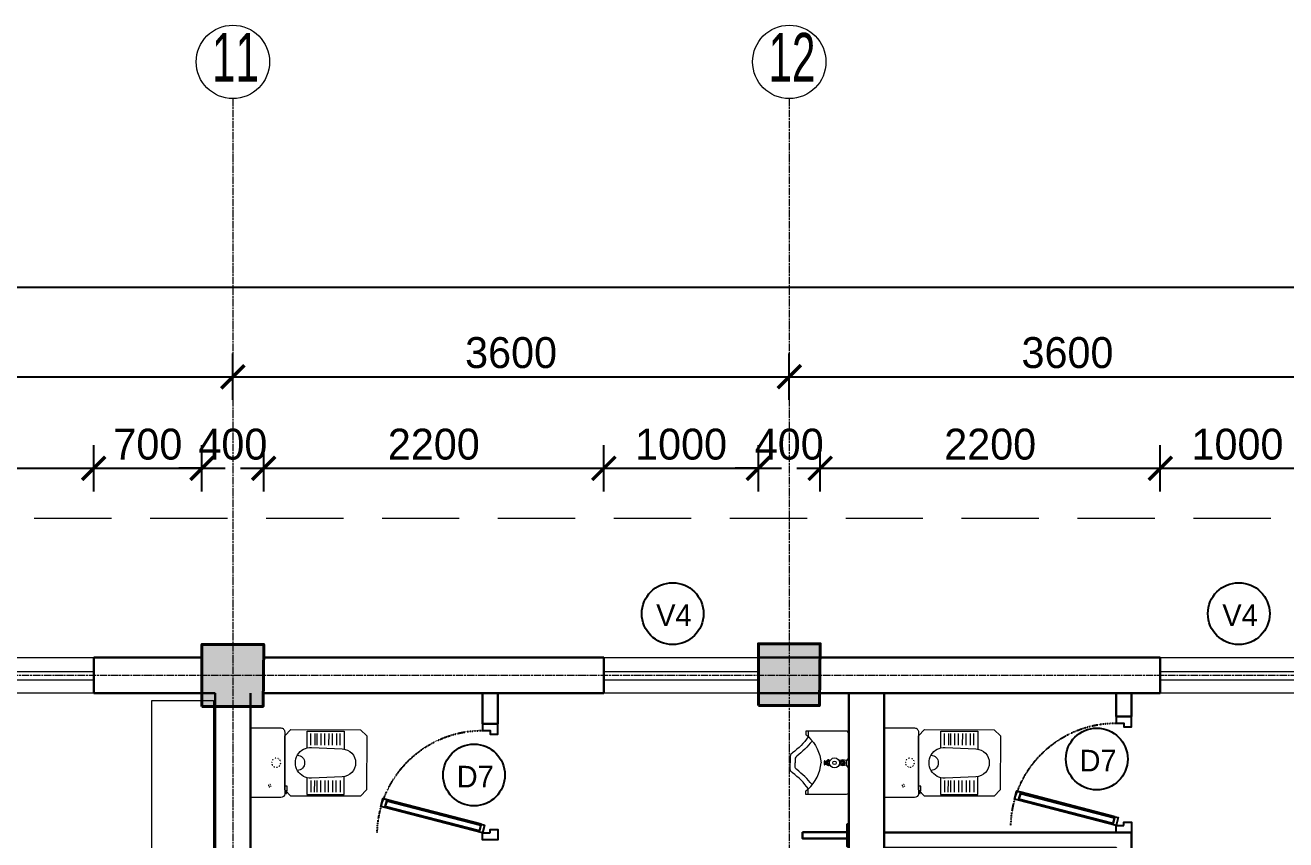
# Model space of a CAD drawing. Header units: inches. Extents: x -3071 to 2534411, y -17796 to 388172.
# Drawn here: x 1640858 to 1649014, y 311632 to 316900 of the extents above; entities that cross this region are included whole.
import ezdxf
from ezdxf.enums import TextEntityAlignment as Align

# ---------------------------------------------------------------- set-up
doc = ezdxf.new("R2010")
doc.units = ezdxf.units.IN
doc.header["$MEASUREMENT"] = 0
for name, pattern in [('ACAD_ISO08W100', [36, 24, -3, 6, -3]), ('DASHED', [0.75, 0.5, -0.25]), ('HIDDEN2', [0.1875, 0.125, -0.0625]), ('TRAZOS1', [0.15, 0.1, -0.05])]:
    doc.linetypes.add(name, pattern=pattern)
for name, color, linetype, lineweight in [('001-Archi- door window elevation', 92, 'Continuous', 25), ('001-Archi-Opening Tags', 14, 'Continuous', 25), ('001-Archi-sill', 22, 'Continuous', 15), ('002-Archi- Opening', 90, 'Continuous', 25), ('A .4 col', 5, 'Continuous', 40), ('A 0.09 Furniture', 30, 'Continuous', 5), ('A 0.13 dw', 3, 'Continuous', 13), ('cen', 50, 'ACAD_ISO08W100', 5), ('dotted line', 1, 'DASHED', 9), ('Grid Tag', 6, 'Continuous', 20), ('p1 walls stone outline', 4, 'Continuous', 30), ('v1 windows', 152, 'Continuous', 20)]:
    doc.layers.add(name, color=color, linetype=linetype, lineweight=lineweight)
doc.styles.add('Archi 100', font='GOTHIC.TTF', dxfattribs={"height": 200})
doc.styles.add('CG', font='GOTHIC.TTF', dxfattribs={"height": 40})
doc.styles.get("Standard").update_dxf_attribs({"font": 'GOTHIC.TTF'})
doc.dimstyles.new('Archi 100', dxfattribs={"dimtxt": 200, "dimasz": 150, "dimexe": 150, "dimexo": 300, "dimgap": 50, "dimtad": 1, "dimdec": 0, "dimrnd": 5, "dimzin": 0, "dimdsep": 46, "dimtxsty": 'Archi 100', "dimblk": 'ARCHTICK', "dimcen": 0.09, "dimdle": 150, "dimclrd": 256, "dimclre": 256, "dimclrt": 256, "dimadec": 0, "dimazin": 0, "dimtfac": 1, "dimtdec": 0, "dimtix": 1, "dimtofl": 0, "dimtmove": 0, "dimatfit": 3, "dimfxl": 150, "dimfxlon": 1, "dimtolj": 1, "dimtzin": 0, "dimlwd": -1, "dimlwe": -1, "dimarcsym": 0})

# ---------------------------------------------------------------- blocks, each defined once
blk = doc.blocks.new('W2')
at = {"layer": 'A 0.13 dw'}
for points in [[(143910.2, 195588.6), (143910.2, 195358.6), (142110.3, 195358.6), (142110.3, 195588.6)], [(142110.3, 195445.8), (143910.2, 195445.8), (143910.2, 195495.8), (142110.3, 195495.8)]]:
    blk.add_lwpolyline(points, close=True, dxfattribs=at)
blk = doc.blocks.new('grid')
at = {"layer": 'Grid Tag', "linetype": 'Continuous', "ltscale": 30}
blk.add_circle((51.4, 48), 264, dxfattribs=at)
blk.add_attdef('GRID', (-142.9, -93.2), '', height=200)
blk = doc.blocks.new('ed 17')
for p, q in [((95.4, -116.2), (43.9, -130)), ((43.9, -130), (207.7, -761.3)), ((49.8, -152), (101.3, -138.2)), ((93.6, -140.3), (57.5, -149.9)), ((57.5, -149.9), (215.4, -759.3)), ((93.6, -140.3), (251.5, -749.6)), ((101.3, -138.2), (95.4, -116.2)), ((259.2, -747.5), (101.3, -138.2)), ((101.3, -138.2), (259.2, -747.5)), ((215.4, -759.3), (207.7, -761.3)), ((207.7, -761.3), (214.7, -787.6)), ((266.2, -773.8), (214.7, -787.6)), ((251.5, -749.6), (215.4, -759.3)), ((251.5, -749.6), (259.2, -747.5)), ((259.2, -747.5), (266.2, -773.8))]:
    blk.add_line(p, q)
for points in [[(43.9, -80), (66.7, -80), (66.7, -30), (0, -30), (0, -130), (43.9, -130), (207.7, -761.3), (214.7, -787.6), (266.2, -773.8), (259.2, -747.5), (101.3, -138.2), (101.3, -138.2), (95.4, -116.2), (43.9, -130)], [(57.5, -149.9), (215.4, -759.3), (251.5, -749.6), (93.6, -140.3)]]:
    blk.add_lwpolyline(points, close=True)
at = {"elevation": 0}
blk.add_lwpolyline([(750, -30), (750, -130), (706.1, -130), (706.1, -80), (683.3, -80), (683.3, -30)], close=True, dxfattribs=at)
at = {"linetype": 'TRAZOS1'}
blk.add_arc((27.9, -133.1), 678.2, 271.35039, 0.26428, dxfattribs=at)
blk = doc.blocks.new('pan oct')
at = {"linetype": 'Continuous'}
for p, q in [((-579.5, 115.4), (-579.5, 190.4)), ((-554.5, 190.4), (-554.5, 115.4)), ((-529.5, 115.4), (-529.5, 190.4)), ((-504.5, 190.4), (-504.5, 115.4)), ((-479.5, 115.4), (-479.5, 190.4)), ((-454.5, 190.4), (-454.5, 115.4)), ((-429.5, 115.4), (-429.5, 190.4)), ((-414.5, 190.4), (-414.5, 115.4)), ((-389.5, 115.4), (-389.5, 190.4)), ((-579.5, -114.6), (-579.5, -189.6)), ((-554.5, -189.6), (-554.5, -114.6)), ((-529.5, -114.6), (-529.5, -189.6)), ((-504.5, -189.6), (-504.5, -114.6)), ((-479.5, -114.6), (-479.5, -189.6)), ((-454.5, -189.6), (-454.5, -114.6)), ((-429.5, -114.6), (-429.5, -189.6)), ((-414.5, -189.6), (-414.5, -114.6)), ((-389.5, -114.6), (-389.5, -189.6))]:
    blk.add_line(p, q, dxfattribs=at)
at = {"color": 0}
for p, q in [((-237.3, -181.4), (-237.2, -150.1)), ((-237.2, -150.1), (-220.7, -150.1)), ((-231.3, -181.5), (-237.3, -181.4)), ((-231.3, -181.5), (-223.2, -181.5)), ((-231.3, -197.8), (-231.3, -181.5)), ((-223.3, -197.8), (-231.3, -197.8)), ((-223.2, -181.5), (-223.3, -197.8)), ((-220.8, -181.5), (-223.2, -181.5))]:
    blk.add_line(p, q, dxfattribs=at)
at = {"linetype": 'Continuous'}
blk.add_lwpolyline([(-710.5, 215.4), (-750.5, 175.4), (-750.5, -174.6), (-710.5, -214.6), (-260.5, -214.6), (-220.8, -174.6), (-220.1, 175.4), (-260.5, 215.4)], close=True, dxfattribs=at)
for points in [[(-364.5, 97.2), (-364.5, 205.4), (-604.5, 205.4), (-604.5, 89.1)], [(-364.5, -96.5), (-364.5, -204.6), (-604.5, -204.6), (-604.5, -88.4)]]:
    blk.add_lwpolyline(points, dxfattribs=at)
blk.add_lwpolyline([(-0.4, -225), (0.4, 225), (-195.5, 225.4, 0.424725), (-220.1, 200.4), (-220.8, -199.6, 0.404218), (-195.5, -224.6)], format="xyb", close=True)
blk.add_lwpolyline([(-592.9, 90.3, 0.962251), (-592.9, -89.6), (-393.3, -99.6, 1.039201), (-393.3, 100.3)], format="xyb", close=True, dxfattribs=at)
blk.add_lwpolyline([(-302.8, 50.2, 0.935414), (-302.8, -49.5)], format="xyb", dxfattribs=at)
at = {"color": 0, "linetype": 'HIDDEN2', "extrusion": (0, 0, -1)}
for major_axis, start_param, end_param in [((-20.7, 20.7), -1.099557, -0.785398), ((-20.7, -20.7), 1.099557, 1.413717), ((-20.7, 20.7), 0.15708, 0.471239), ((-20.7, 20.7), 0.785398, 1.099557), ((-20.7, 20.7), 1.413717, 1.727876), ((-20.7, -20.7), 3.612832, 3.926991), ((-20.7, 20.7), 4.555309, 4.869469), ((-20.7, -20.7), 5.497787, 5.811946), ((-20.7, 20.7), 3.298672, 3.612832), ((-20.7, 20.7), 2.670354, 2.984513)]:
    blk.add_ellipse((-165.5, 0.5), major_axis=major_axis, ratio=1, start_param=start_param, end_param=end_param, dxfattribs=at)
at = {"color": 0, "extrusion": (0, 0, -1)}
for major_axis, start_param, end_param in [((-5.75, -5.73), 0, 0.785398), ((-5.75, -5.73), 1.570796, 2.356194), ((-5.73, 5.75), 3.141593, 3.926991), ((-5.75, -5.73), 3.141593, 3.926991)]:
    blk.add_ellipse((-124, -148.1), major_axis=major_axis, ratio=1, start_param=start_param, end_param=end_param, dxfattribs=at)
blk = doc.blocks.new('sa oct urinal')
blk.add_line((-15.1, -14.7), (-15.1, 14.7))
for points in [[(-261.8, 167.8, -0.078374), (-363.8, 65, 0.192205), (-380, 43.7), (-380, 0)], [(0, 0), (0, 188.1, 0.414214), (-17.4, 205.5), (-277.1, 205.5), (-277.1, 181.8, -0.020026), (-261.8, 167.8, -0.022693)], [(-261.5, 167.4, -0.187536), (-178.6, 0, -0.022252)], [(-237.9, 140.3, -0.056216), (-336.3, 43.7, 0.188991), (-346.2, 30), (-346.2, 0)], [(-261.5, -167.5, 0.077953), (-363.8, -65, -0.192205), (-380, -43.7), (-380, 0)], [(-237.9, -140.3, 0.056216), (-336.3, -43.7, -0.188991), (-346.2, -30), (-346.2, 0)], [(0, 0), (0, -188.1, -0.429045), (-17.4, -204.3), (-277.1, -204.3), (-277.1, -181.8, 0.020427), (-261.5, -167.5, 0.022693)], [(-263.3, -169.3, 0.190076), (-178.6, 0, 0.022253)], [(-155.1, 7.6), (-155.1, 14), (-157.6, 14, 0.162899), (-157.6, -13.1), (-155.1, -13.1)], [(-147.1, 7.6), (-147.1, 11.1, -0.414214), (-145.3, 12.9), (-140.6, 12.9, 0.375735), (-138.6, 14.6, 4.213531)], [(-147.1, -6.7), (-147.1, 7.6, -0.414214)], [(-138.6, 16.5, 0.623891), (-125.3, 16.5, 1.602844)], [(-125.3, 14.6), (-125.3, 16.5, 0.503615)], [(-125.3, -14.5), (-125.3, 14.6, 0.503615)], [(-15.1, 14.2), (-18.3, 14.2, 0.203421), (-57.9, 15.1, -0.239604), (-64.2, 15.5, 0.107469)], [(-138.6, -14.3, 0.309364), (-140.5, -12.6), (-145.3, -12.6, -0.414214), (-147.1, -10.8), (-147.1, -6.7, -0.414214)], [(-138.6, -15.6, -0.623891), (-125.3, -15.6, -1.602844)], [(-125.3, -15.6, -0.532145), (-138.6, -15.6, -0.623891)], [(-125.3, -15.6), (-125.3, -14.5, 0.503615)], [(-15.1, -14.2), (-18.3, -14.2, -0.203421), (-57.9, -15.1, 0.239604), (-64.2, -15.5, -0.107469)]]:
    blk.add_lwpolyline(points, format="xyb")
for points in [[(-263.3, 204.3), (-263.3, 169.3)], [(-155.1, -6.7), (-155.1, 7.6)], [(-147.1, 7.6), (-155.1, 7.6)], [(-138.6, 14.6), (-138.6, 16.5)], [(-138.6, -14.3), (-138.6, 14.6)], [(-125.3, 13.5), (-121.2, 13.5)], [(-2.6, 32), (-15.1, 14.7)], [(-2.6, 32), (-2.6, 0.1)], [(0, 0), (0, 32), (-2.6, 32)], [(0, 0), (0, -32), (-2.6, -32)], [(-155.1, -13.1), (-155.1, -6.7)], [(-147.1, -6.7), (-155.1, -6.7)], [(-138.6, -15.6), (-138.6, -14.3)], [(-125.3, -13.5), (-121.2, -13.5)], [(-2.6, -32), (-15.1, -14.7)], [(-2.6, -32), (-2.6, -0.1)], [(-263.3, -204.3), (-263.3, -169.3)]]:
    blk.add_lwpolyline(points)
blk.add_lwpolyline([(-125.3, 0.5, 0.075608), (-125.8, 4, 0.085896), (-127.2, 6.8, 0.106037), (-129.5, 8.7, 0.126576), (-131.9, 9.4, 0.126576), (-134.4, 8.7, 0.106037), (-136.7, 6.8, 0.085896), (-138.1, 4, 0.075608), (-138.6, 0.5, 0.075608), (-138.1, -3.1, 0.085896), (-136.7, -5.8, 0.106037), (-134.4, -7.8, 0.126576), (-131.9, -8.4, 0.126576), (-129.5, -7.8, 0.106037), (-127.2, -5.8, 0.085896), (-125.8, -3.1, 0.075608)], format="xyb", close=True)
for centre, radius in [((-92.2, 0), 32), ((-92.2, 0), 11.6), ((-39.7, 0), 14.1), ((-39.7, 0), 11.6), ((-39.7, 0), 5.7)]:
    blk.add_circle(centre, radius)
blk.add_arc((-131.9, 12), 8.07, 33.9611, 146.0389)
blk = doc.blocks.new('bench 0400 x 1200 plan')
at = {"color": 0, "linetype": 'Continuous'}
blk.add_lwpolyline([(1200, 0), (0, 0), (0, 400), (1200, 400)], close=True, dxfattribs=at)
blk = doc.blocks.new('window tag')
blk.add_circle((0, 0), 200)
at = {"style": 'Archi 100', "flags": 1}
for tag, p in [('WIDTH', (15, 174.5)), ('HEIGHT', (-4.5, -348.5))]:
    blk.add_attdef(tag, p, '', height=200, dxfattribs=at)
at = {"style": 'Archi 100'}
blk.add_attdef('SYMBOL', text='', height=200, dxfattribs=at).set_placement((8, -10.5), align=Align.MIDDLE_CENTER)
blk = doc.blocks.new('ffwef')
at = {"layer": 'A 0.13 dw'}
for points in [[(1184595.9, 368095.5), (1184595.9, 367865.5), (1183596.1, 367865.5), (1183596.1, 368095.5)], [(1183596.1, 367952.7), (1184595.9, 367952.7), (1184595.9, 368002.7), (1183596.1, 368002.7)]]:
    blk.add_lwpolyline(points, close=True, dxfattribs=at)
blk = doc.blocks.new('_ArchTick')
at = {"color": 0, "linetype": 'ByBlock', "const_width": 0.15}
blk.add_lwpolyline([(-0.5, -0.5), (0.5, 0.5)], dxfattribs=at)
blk = doc.blocks.new('*D1325')
at = {"transparency": 16777216}
for p, q in [((1639501.2, 313884.5), (1639501.2, 314184.5)), ((1641301.1, 313884.5), (1641301.1, 314184.5)), ((1639351.2, 314034.5), (1641451.1, 314034.5))]:
    blk.add_line(p, q, dxfattribs=at)
at = {"layer": 'Defpoints', "color": 0, "transparency": 16777216}
for p in [(1641301.1, 314034.5), (1639501.2, 312810.2), (1641301.1, 312810.2)]:
    blk.add_point(p, dxfattribs=at)
at = {"transparency": 16777216, "xscale": 150, "yscale": 150, "zscale": 150, "rotation": 180}
blk.add_blockref('_ArchTick', (1639501.2, 314034.5), dxfattribs=at)
at = {"transparency": 16777216, "xscale": 150, "yscale": 150, "zscale": 150}
blk.add_blockref('_ArchTick', (1641301.1, 314034.5), dxfattribs=at)
at = {"transparency": 16777216, "insert": (1640401.2, 314189.5), "char_height": 200, "attachment_point": 5, "style": 'Archi 100'}
blk.add_mtext('\\A1;1800', dxfattribs=at)
blk = doc.blocks.new('*D1326')
at = {"transparency": 16777216}
for p, q in [((1641301.1, 313884.5), (1641301.1, 314184.5)), ((1642001.2, 313884.5), (1642001.2, 314184.5)), ((1641151.1, 314034.5), (1642151.2, 314034.5))]:
    blk.add_line(p, q, dxfattribs=at)
at = {"layer": 'Defpoints', "color": 0, "transparency": 16777216}
for p in [(1642001.2, 314034.5), (1642001.2, 312895.2), (1641301.1, 312810.2)]:
    blk.add_point(p, dxfattribs=at)
at = {"transparency": 16777216, "xscale": 150, "yscale": 150, "zscale": 150, "rotation": 180}
blk.add_blockref('_ArchTick', (1641301.1, 314034.5), dxfattribs=at)
at = {"transparency": 16777216, "xscale": 150, "yscale": 150, "zscale": 150}
blk.add_blockref('_ArchTick', (1642001.2, 314034.5), dxfattribs=at)
at = {"transparency": 16777216, "insert": (1641651.1, 314189.5), "char_height": 200, "attachment_point": 5, "style": 'Archi 100'}
blk.add_mtext('\\A1;700', dxfattribs=at)
blk = doc.blocks.new('*D1327')
at = {"transparency": 16777216}
for p, q in [((1642001.2, 313884.5), (1642001.2, 314184.5)), ((1642401.2, 313884.5), (1642401.2, 314184.5)), ((1642001.2, 314034.5), (1641851.2, 314034.5)), ((1642401.2, 314034.5), (1642551.2, 314034.5))]:
    blk.add_line(p, q, dxfattribs=at)
at = {"layer": 'Defpoints', "color": 0, "transparency": 16777216}
for p in [(1642401.2, 314034.5), (1642001.2, 312895.2), (1642401.2, 312895.2)]:
    blk.add_point(p, dxfattribs=at)
at = {"transparency": 16777216, "xscale": 150, "yscale": 150, "zscale": 150}
blk.add_blockref('_ArchTick', (1642001.2, 314034.5), dxfattribs=at)
at = {"transparency": 16777216, "xscale": 150, "yscale": 150, "zscale": 150, "rotation": 180}
blk.add_blockref('_ArchTick', (1642401.2, 314034.5), dxfattribs=at)
at = {"transparency": 16777216, "insert": (1642201.2, 314189.5), "char_height": 200, "attachment_point": 5, "style": 'Archi 100'}
blk.add_mtext('\\A1;400', dxfattribs=at)
blk = doc.blocks.new('*D1328')
at = {"transparency": 16777216}
for p, q in [((1642401.2, 313884.5), (1642401.2, 314184.5)), ((1644601.3, 313884.5), (1644601.3, 314184.5)), ((1642251.2, 314034.5), (1644751.3, 314034.5))]:
    blk.add_line(p, q, dxfattribs=at)
at = {"layer": 'Defpoints', "color": 0, "transparency": 16777216}
for p in [(1644601.3, 314034.5), (1642401.2, 312895.2), (1644601.3, 312810.2)]:
    blk.add_point(p, dxfattribs=at)
at = {"transparency": 16777216, "xscale": 150, "yscale": 150, "zscale": 150, "rotation": 180}
blk.add_blockref('_ArchTick', (1642401.2, 314034.5), dxfattribs=at)
at = {"transparency": 16777216, "xscale": 150, "yscale": 150, "zscale": 150}
blk.add_blockref('_ArchTick', (1644601.3, 314034.5), dxfattribs=at)
at = {"transparency": 16777216, "insert": (1643501.2, 314189.5), "char_height": 200, "attachment_point": 5, "style": 'Archi 100'}
blk.add_mtext('\\A1;2200', dxfattribs=at)
blk = doc.blocks.new('*D1329')
at = {"transparency": 16777216}
for p, q in [((1644601.3, 313884.5), (1644601.3, 314184.5)), ((1645601.2, 313884.5), (1645601.2, 314184.5)), ((1644451.3, 314034.5), (1645751.2, 314034.5))]:
    blk.add_line(p, q, dxfattribs=at)
at = {"layer": 'Defpoints', "color": 0, "transparency": 16777216}
for p in [(1645601.2, 314034.5), (1645601.2, 312899.8), (1644601.3, 312810.2)]:
    blk.add_point(p, dxfattribs=at)
at = {"transparency": 16777216, "xscale": 150, "yscale": 150, "zscale": 150, "rotation": 180}
blk.add_blockref('_ArchTick', (1644601.3, 314034.5), dxfattribs=at)
at = {"transparency": 16777216, "xscale": 150, "yscale": 150, "zscale": 150}
blk.add_blockref('_ArchTick', (1645601.2, 314034.5), dxfattribs=at)
at = {"transparency": 16777216, "insert": (1645101.2, 314189.5), "char_height": 200, "attachment_point": 5, "style": 'Archi 100'}
blk.add_mtext('\\A1;1000', dxfattribs=at)
blk = doc.blocks.new('*D1330')
at = {"transparency": 16777216}
for p, q in [((1645601.2, 313884.5), (1645601.2, 314184.5)), ((1646001.2, 313884.5), (1646001.2, 314184.5)), ((1645601.2, 314034.5), (1645451.2, 314034.5)), ((1646001.2, 314034.5), (1646151.2, 314034.5))]:
    blk.add_line(p, q, dxfattribs=at)
at = {"layer": 'Defpoints', "color": 0, "transparency": 16777216}
for p in [(1646001.2, 314034.5), (1645601.2, 312899.8), (1646001.2, 312899.8)]:
    blk.add_point(p, dxfattribs=at)
at = {"transparency": 16777216, "xscale": 150, "yscale": 150, "zscale": 150}
blk.add_blockref('_ArchTick', (1645601.2, 314034.5), dxfattribs=at)
at = {"transparency": 16777216, "xscale": 150, "yscale": 150, "zscale": 150, "rotation": 180}
blk.add_blockref('_ArchTick', (1646001.2, 314034.5), dxfattribs=at)
at = {"transparency": 16777216, "insert": (1645801.2, 314189.5), "char_height": 200, "attachment_point": 5, "style": 'Archi 100'}
blk.add_mtext('\\A1;400', dxfattribs=at)
blk = doc.blocks.new('*D1331')
at = {"transparency": 16777216}
for p, q in [((1646001.2, 313884.5), (1646001.2, 314184.5)), ((1648201.3, 313884.5), (1648201.3, 314184.5)), ((1645851.2, 314034.5), (1648351.3, 314034.5))]:
    blk.add_line(p, q, dxfattribs=at)
at = {"layer": 'Defpoints', "color": 0, "transparency": 16777216}
for p in [(1648201.3, 314034.5), (1646001.2, 312899.8), (1648201.3, 312810.2)]:
    blk.add_point(p, dxfattribs=at)
at = {"transparency": 16777216, "xscale": 150, "yscale": 150, "zscale": 150, "rotation": 180}
blk.add_blockref('_ArchTick', (1646001.2, 314034.5), dxfattribs=at)
at = {"transparency": 16777216, "xscale": 150, "yscale": 150, "zscale": 150}
blk.add_blockref('_ArchTick', (1648201.3, 314034.5), dxfattribs=at)
at = {"transparency": 16777216, "insert": (1647101.2, 314189.5), "char_height": 200, "attachment_point": 5, "style": 'Archi 100'}
blk.add_mtext('\\A1;2200', dxfattribs=at)
blk = doc.blocks.new('*D1332')
at = {"transparency": 16777216}
for p, q in [((1648201.3, 313884.5), (1648201.3, 314184.5)), ((1649201.2, 313884.5), (1649201.2, 314184.5)), ((1648051.3, 314034.5), (1649351.2, 314034.5))]:
    blk.add_line(p, q, dxfattribs=at)
at = {"layer": 'Defpoints', "color": 0, "transparency": 16777216}
for p in [(1649201.2, 314034.5), (1649201.2, 312895.2), (1648201.3, 312810.2)]:
    blk.add_point(p, dxfattribs=at)
at = {"transparency": 16777216, "xscale": 150, "yscale": 150, "zscale": 150, "rotation": 180}
blk.add_blockref('_ArchTick', (1648201.3, 314034.5), dxfattribs=at)
at = {"transparency": 16777216, "xscale": 150, "yscale": 150, "zscale": 150}
blk.add_blockref('_ArchTick', (1649201.2, 314034.5), dxfattribs=at)
at = {"transparency": 16777216, "insert": (1648701.2, 314189.5), "char_height": 200, "attachment_point": 5, "style": 'Archi 100'}
blk.add_mtext('\\A1;1000', dxfattribs=at)
blk = doc.blocks.new('*D1341')
at = {"transparency": 16777216}
for p, q in [((1638601.2, 314476.8), (1638601.2, 314776.8)), ((1642201.2, 314476.8), (1642201.2, 314776.8)), ((1638451.2, 314626.8), (1642351.2, 314626.8))]:
    blk.add_line(p, q, dxfattribs=at)
at = {"layer": 'Defpoints', "color": 0, "transparency": 16777216}
for p in [(1642201.2, 314626.8), (1638601.2, 312895.2), (1642201.2, 312897.6)]:
    blk.add_point(p, dxfattribs=at)
at = {"transparency": 16777216, "xscale": 150, "yscale": 150, "zscale": 150, "rotation": 180}
blk.add_blockref('_ArchTick', (1638601.2, 314626.8), dxfattribs=at)
at = {"transparency": 16777216, "xscale": 150, "yscale": 150, "zscale": 150}
blk.add_blockref('_ArchTick', (1642201.2, 314626.8), dxfattribs=at)
at = {"transparency": 16777216, "insert": (1640401.2, 314781.8), "char_height": 200, "attachment_point": 5, "style": 'Archi 100'}
blk.add_mtext('\\A1;3600', dxfattribs=at)
blk = doc.blocks.new('*D1342')
at = {"transparency": 16777216}
for p, q in [((1642201.2, 314476.8), (1642201.2, 314776.8)), ((1645801.2, 314476.8), (1645801.2, 314776.8)), ((1642051.2, 314626.8), (1645951.2, 314626.8))]:
    blk.add_line(p, q, dxfattribs=at)
at = {"layer": 'Defpoints', "color": 0, "transparency": 16777216}
for p in [(1645801.2, 314626.8), (1642201.2, 312897.6), (1645801.2, 312899.8)]:
    blk.add_point(p, dxfattribs=at)
at = {"transparency": 16777216, "xscale": 150, "yscale": 150, "zscale": 150, "rotation": 180}
blk.add_blockref('_ArchTick', (1642201.2, 314626.8), dxfattribs=at)
at = {"transparency": 16777216, "xscale": 150, "yscale": 150, "zscale": 150}
blk.add_blockref('_ArchTick', (1645801.2, 314626.8), dxfattribs=at)
at = {"transparency": 16777216, "insert": (1644001.2, 314781.8), "char_height": 200, "attachment_point": 5, "style": 'Archi 100'}
blk.add_mtext('\\A1;3600', dxfattribs=at)
blk = doc.blocks.new('*D1343')
at = {"transparency": 16777216}
for p, q in [((1645801.2, 314476.8), (1645801.2, 314776.8)), ((1649401.2, 314476.8), (1649401.2, 314776.8)), ((1645651.2, 314626.8), (1649551.2, 314626.8))]:
    blk.add_line(p, q, dxfattribs=at)
at = {"layer": 'Defpoints', "color": 0, "transparency": 16777216}
for p in [(1649401.2, 314626.8), (1645801.2, 312899.8), (1649401.2, 312895.2)]:
    blk.add_point(p, dxfattribs=at)
at = {"transparency": 16777216, "xscale": 150, "yscale": 150, "zscale": 150, "rotation": 180}
blk.add_blockref('_ArchTick', (1645801.2, 314626.8), dxfattribs=at)
at = {"transparency": 16777216, "xscale": 150, "yscale": 150, "zscale": 150}
blk.add_blockref('_ArchTick', (1649401.2, 314626.8), dxfattribs=at)
at = {"transparency": 16777216, "insert": (1647601.2, 314781.8), "char_height": 200, "attachment_point": 5, "style": 'Archi 100'}
blk.add_mtext('\\A1;3600', dxfattribs=at)
blk = doc.blocks.new('*D1281')
at = {"transparency": 16777216}
for p, q in [((1610551.2, 315056.6), (1610551.2, 315356.6)), ((1649601.2, 315056.6), (1649601.2, 315356.6)), ((1610401.2, 315206.6), (1649751.2, 315206.6))]:
    blk.add_line(p, q, dxfattribs=at)
at = {"layer": 'Defpoints', "color": 0, "transparency": 16777216}
for p in [(1649601.2, 315206.6), (1610551.2, 312895.2), (1649601.2, 312895.2)]:
    blk.add_point(p, dxfattribs=at)
at = {"transparency": 16777216, "xscale": 150, "yscale": 150, "zscale": 150, "rotation": 180}
blk.add_blockref('_ArchTick', (1610551.2, 315206.6), dxfattribs=at)
at = {"transparency": 16777216, "xscale": 150, "yscale": 150, "zscale": 150}
blk.add_blockref('_ArchTick', (1649601.2, 315206.6), dxfattribs=at)
at = {"transparency": 16777216, "insert": (1630076.2, 315361.7), "char_height": 200, "attachment_point": 5, "style": 'Archi 100'}
blk.add_mtext('\\A1;39050', dxfattribs=at)
blk = doc.blocks.new('*D1398')
at = {"transparency": 16777216}
for p, q in [((1652081.4, 312895.2), (1652081.4, 313045.2)), ((1651931.4, 312895.2), (1652231.4, 312895.2)), ((1651931.4, 312514.4), (1652231.4, 312514.4)), ((1652081.4, 312514.4), (1652081.4, 312364.4))]:
    blk.add_line(p, q, dxfattribs=at)
at = {"layer": 'Defpoints', "color": 0, "transparency": 16777216}
for p in [(1649601.2, 312895.2), (0, 312514.4), (1652081.4, 312514.4)]:
    blk.add_point(p, dxfattribs=at)
at = {"transparency": 16777216, "xscale": 150, "yscale": 150, "zscale": 150}
for p, rotation in [((1652081.4, 312895.2), 270), ((1652081.4, 312514.4), 90)]:
    blk.add_blockref('_ArchTick', p, dxfattribs=dict(at, rotation=rotation))
at = {"transparency": 16777216, "insert": (1651926.3, 312704.8), "char_height": 200, "attachment_point": 5, "rotation": 90, "style": 'Archi 100'}
blk.add_mtext('\\A1;380', dxfattribs=at)
blk = doc.blocks.new('*D1399')
at = {"transparency": 16777216}
for p, q in [((2480.2, 312664.4), (2480.2, 308145.2)), ((2330.2, 312514.4), (2630.2, 312514.4)), ((2630.2, 308295.2), (2330.2, 308295.2))]:
    blk.add_line(p, q, dxfattribs=at)
at = {"layer": 'Defpoints', "color": 0, "transparency": 16777216}
for p in [(0, 312514.4), (2480.2, 308295.2), (1649601.2, 308295.2)]:
    blk.add_point(p, dxfattribs=at)
at = {"transparency": 16777216, "xscale": 150, "yscale": 150, "zscale": 150}
for p, rotation in [((2480.2, 312514.4), 90), ((2480.2, 308295.2), 270)]:
    blk.add_blockref('_ArchTick', p, dxfattribs=dict(at, rotation=rotation))
at = {"transparency": 16777216, "insert": (2325.2, 310404.8), "char_height": 200, "attachment_point": 5, "rotation": 90, "style": 'Archi 100'}
blk.add_mtext('\\A1;4220', dxfattribs=at)
blk = doc.blocks.new('*D1627')
at = {"transparency": 16777216}
for p, q in [((1765923.7, 312896.8), (1765923.7, 313046.8)), ((1765773.7, 312896.8), (1766073.7, 312896.8)), ((1765773.7, 312516), (1766073.7, 312516)), ((1765923.7, 312516), (1765923.7, 312366))]:
    blk.add_line(p, q, dxfattribs=at)
at = {"layer": 'Defpoints', "color": 0, "transparency": 16777216}
for p in [(1764300.5, 312896.8), (0, 312516), (1765923.7, 312516)]:
    blk.add_point(p, dxfattribs=at)
at = {"transparency": 16777216, "xscale": 150, "yscale": 150, "zscale": 150}
for p, rotation in [((1765923.7, 312896.8), 270), ((1765923.7, 312516), 90)]:
    blk.add_blockref('_ArchTick', p, dxfattribs=dict(at, rotation=rotation))
at = {"transparency": 16777216, "insert": (1765768.6, 312706.4), "char_height": 200, "attachment_point": 5, "rotation": 90, "style": 'Archi 100'}
blk.add_mtext('\\A1;380', dxfattribs=at)
blk = doc.blocks.new('*D1628')
at = {"transparency": 16777216}
for p, q in [((1623.2, 312666), (1623.2, 308146.8)), ((1473.2, 312516), (1773.2, 312516)), ((1773.2, 308296.8), (1473.2, 308296.8))]:
    blk.add_line(p, q, dxfattribs=at)
at = {"layer": 'Defpoints', "color": 0, "transparency": 16777216}
for p in [(0, 312516), (1623.2, 308296.8), (1764300.5, 308296.8)]:
    blk.add_point(p, dxfattribs=at)
at = {"transparency": 16777216, "xscale": 150, "yscale": 150, "zscale": 150}
for p, rotation in [((1623.2, 312516), 90), ((1623.2, 308296.8), 270)]:
    blk.add_blockref('_ArchTick', p, dxfattribs=dict(at, rotation=rotation))
at = {"transparency": 16777216, "insert": (1468.2, 310406.4), "char_height": 200, "attachment_point": 5, "rotation": 90, "style": 'Archi 100'}
blk.add_mtext('\\A1;4220', dxfattribs=at)

msp = doc.modelspace()

# ---------------------------------------------------------------- hatches: boundary and pattern name
at = {"layer": 'A .4 col', "linetype": 'Continuous'}
h = msp.add_hatch(color=256, dxfattribs=at)
h.dxf.hatch_style = 1
h.paths.add_polyline_path([(1642001.17, 312495.24), (1642401.17, 312495.24), (1642401.17, 312895.24), (1642001.17, 312895.24)])
h = msp.add_hatch(color=256, dxfattribs=at)
h.dxf.hatch_style = 1
h.paths.add_polyline_path([(1645601.17, 312499.79), (1646001.17, 312499.79), (1646001.17, 312899.79), (1645601.17, 312899.79)])

# ---------------------------------------------------------------- linework, layer by layer
at = {"layer": '001-Archi-sill'}
msp.add_arc((1646176.17, 311715.74), 2.5, 90, 270, dxfattribs=at)
at = {"layer": 'A .4 col', "linetype": 'Continuous'}
for points in [[(1642001.17, 312495.24), (1642396.5, 312495.24), (1642401.17, 312895.24), (1642001.17, 312895.24)], [(1645601.17, 312499.79), (1645996.5, 312499.79), (1646001.17, 312899.79), (1645601.17, 312899.79)]]:
    msp.add_lwpolyline(points, close=True, dxfattribs=at)
at = {"layer": 'cen', "ltscale": 2}
for p, q in [((1642201.17, 316425.62), (1642201.17, 291340.6)), ((1645801.17, 316425.62), (1645801.17, 291340.6)), ((1653916.17, 312695.24), (1606236.17, 312695.24))]:
    msp.add_line(p, q, dxfattribs=at)
at = {"layer": 'dotted line', "ltscale": 1000}
msp.add_line((1650416.17, 313711.02), (1635201.17, 313711.02), dxfattribs=at)
at = {"layer": 'p1 walls stone outline'}
for p, q in [((1645601.17, 312580.24), (1645601.17, 312895.24)), ((1642001.17, 312810.24), (1641301.11, 312810.24)), ((1641301.11, 312810.24), (1641301.11, 312580.24)), ((1644601.29, 312810.24), (1642397.5, 312810.24)), ((1644601.29, 312580.24), (1644601.29, 312810.24)), ((1647112.16, 312810.24), (1645601.17, 312810.24)), ((1645601.17, 312810.24), (1645601.17, 312580.24)), ((1648201.29, 312810.24), (1645601.17, 312810.24)), ((1648201.29, 312580.24), (1648201.29, 312810.24)), ((1642086.17, 312580.24), (1641301.11, 312580.24)), ((1642086.17, 312580.24), (1642086.17, 307895.24)), ((1642316.17, 312580.24), (1642316.17, 310589.74)), ((1642397.5, 312580.24), (1643431.29, 312580.24)), ((1643691.13, 312580.24), (1643431.29, 312580.24)), ((1643431.29, 312580.24), (1644601.29, 312580.24)), ((1646555.88, 312580.24), (1645601.17, 312580.24)), ((1645601.17, 312580.24), (1645801.17, 312580.24)), ((1645601.17, 312580.24), (1646186.17, 312580.24)), ((1646186.17, 312580.24), (1646186.17, 307490.24)), ((1646416.17, 312580.24), (1648201.29, 312580.24)), ((1646416.17, 307490.24), (1646416.17, 312580.24)), ((1647112.16, 312580.24), (1646785.88, 312580.24))]:
    msp.add_line(p, q, dxfattribs=at)
for points in [[(1643916.17, 312382.24), (1643916.17, 312580.24), (1643816.17, 312580.24), (1643816.17, 312382.24)], [(1648016.17, 312430.24), (1647916.17, 312430.24), (1647916.17, 312580.24), (1648016.17, 312580.24)], [(1645886.17, 311680.74), (1645886.17, 311640.74), (1646176.17, 311640.74), (1646176.17, 311680.74)]]:
    msp.add_lwpolyline(points, close=True, dxfattribs=at)
for points in [[(1646785.88, 312580.24), (1646785.88, 312580.24), (1646555.88, 312580.24), (1646555.88, 312580.24)], [(1646186.17, 311733.24), (1646176.17, 311733.24), (1646176.17, 311588.24), (1646186.17, 311588.24), (1646186.17, 311733.24)], [(1648016.17, 311680.24), (1648016.17, 311430.24), (1647916.17, 311430.24), (1647916.17, 311580.24), (1646416.17, 311580.24), (1646416.17, 311680.24), (1648016.17, 311680.24)]]:
    msp.add_lwpolyline(points, dxfattribs=at)

# ---------------------------------------------------------------- block references
ref = msp.add_blockref('grid', (1642154.94, 316619.81), dxfattribs=dict(xscale=0.8987445155798923, yscale=0.8987445155798923, zscale=0.8987445155798923))
ref.add_attrib('GRID', '11', (1642066.41, 316536.03), dxfattribs={"height": 314.561, "width": 0.65})
ref = msp.add_blockref('grid', (1645754.94, 316619.81), dxfattribs=dict(xscale=0.8987445155798923, yscale=0.8987445155798923, zscale=0.8987445155798923))
ref.add_attrib('GRID', '12', (1645666.41, 316536.03), dxfattribs={"height": 314.561, "width": 0.65})
at = {"layer": '001-Archi- door window elevation', "color": 2}
for p in [(461005.23, -55285.26), (464605.23, -55285.26)]:
    msp.add_blockref('ffwef', p, dxfattribs=at)
at = {"layer": '001-Archi-Opening Tags'}
ref = msp.add_blockref('window tag', (1645046.63, 313094.77), dxfattribs=at)
ref.add_attrib('SYMBOL', 'V4', dxfattribs={"layer": '0', "height": 140, "style": 'CG'}).set_placement((1645054.63, 313084.27), align=Align.MIDDLE_CENTER)
ref = msp.add_blockref('window tag', (1648709.75, 313094.77), dxfattribs=at)
ref.add_attrib('SYMBOL', 'V4', dxfattribs={"layer": '0', "height": 140, "style": 'CG'}).set_placement((1648717.75, 313084.27), align=Align.MIDDLE_CENTER)
ref = msp.add_blockref('window tag', (1647791, 312154.65), dxfattribs=at)
ref.add_attrib('SYMBOL', 'D7', dxfattribs={"layer": '0', "height": 140, "style": 'CG'}).set_placement((1647799, 312144.15), align=Align.MIDDLE_CENTER)
ref = msp.add_blockref('window tag', (1643761.51, 312051.11), dxfattribs=at)
ref.add_attrib('SYMBOL', 'D7', dxfattribs={"layer": '0', "height": 140, "style": 'CG'}).set_placement((1643769.51, 312040.61), align=Align.MIDDLE_CENTER)
at = {"layer": '002-Archi- Opening', "xscale": -1, "rotation": 270}
for p in [(1648046.17, 311680.24, 0), (1643946.17, 311632.24, 0)]:
    msp.add_blockref('ed 17', p, dxfattribs=at)
at = {"layer": 'A 0.09 Furniture', "linetype": 'Continuous', "rotation": 270}
msp.add_blockref('bench 0400 x 1200 plan', (1641676.18, 312533.72), dxfattribs=at)
at = {"layer": 'A 0.09 Furniture', "linetype": 'Continuous', "xscale": -1, "rotation": 359.8947802630151}
for p in [(1642316.17, 312130.24), (1646416.17, 312130.24)]:
    msp.add_blockref('pan oct', p, dxfattribs=at)
at = {"layer": 'A 0.09 Furniture', "linetype": 'Continuous'}
msp.add_blockref('sa oct urinal', (1646186.17, 312129.74), dxfattribs=at)
at = {"layer": 'v1 windows'}
msp.add_blockref('W2', (1497390.96, 117221.64), dxfattribs=at)

# ---------------------------------------------------------------- dimensions: what is measured, and where the dimension line sits
for base, p1, p2, picture, middle in [((1649601.17, 315206.64), (1610551.17, 312895.24), (1649601.17, 312895.24), '*D1281', (1630076.17, 315361.67)), ((1642201.17, 314626.79), (1638601.17, 312895.24), (1642201.17, 312897.58), '*D1341', (1640401.17, 314781.82)), ((1645801.17, 314626.79), (1642201.17, 312897.58), (1645801.17, 312899.79), '*D1342', (1644001.17, 314781.82)), ((1649401.17, 314626.79), (1645801.17, 312899.79), (1649401.17, 312895.24), '*D1343', (1647601.17, 314781.82))]:
    dim = msp.add_linear_dim(base=base, p1=p1, p2=p2, dimstyle='Archi 100')
    dim.commit()
    dim.dimension.update_dxf_attribs({"geometry": picture, "text_midpoint": middle})
for base, p1, p2, picture, middle in [((1641301.11, 314034.49), (1639501.23, 312810.24), (1641301.11, 312810.24), '*D1325', (1640401.17, 314189.52)), ((1642001.17, 314034.49), (1641301.11, 312810.24), (1642001.17, 312895.24), '*D1326', (1641651.14, 314189.52)), ((1642401.17, 314034.49), (1642001.17, 312895.24), (1642401.17, 312895.24), '*D1327', (1642201.17, 314189.52)), ((1644601.29, 314034.49), (1642401.17, 312895.24), (1644601.29, 312810.24), '*D1328', (1643501.23, 314189.52)), ((1645601.17, 314034.49), (1644601.29, 312810.24), (1645601.17, 312899.79), '*D1329', (1645101.23, 314189.52)), ((1646001.17, 314034.49), (1645601.17, 312899.79), (1646001.17, 312899.79), '*D1330', (1645801.17, 314189.52)), ((1648201.29, 314034.49), (1646001.17, 312899.79), (1648201.29, 312810.24), '*D1331', (1647101.23, 314189.52)), ((1649201.17, 314034.49), (1648201.29, 312810.24), (1649201.17, 312895.24), '*D1332', (1648701.23, 314189.52))]:
    dim = msp.add_linear_dim(base=base, p1=p1, p2=p2, dimstyle='Archi 100', override={"dimtmove": 1})
    dim.commit()
    dim.dimension.update_dxf_attribs({"geometry": picture, "text_midpoint": middle})
for base, p1, p2, picture, middle in [((1765923.68, 312515.96), (1764300.46, 312896.78), (0, 312515.96), '*D1627', (1765768.65, 312706.37)), ((1652081.35, 312514.42), (1649601.17, 312895.24), (0, 312514.42), '*D1398', (1651926.32, 312704.83))]:
    dim = msp.add_linear_dim(base=base, p1=p1, p2=p2, angle=90, dimstyle='Archi 100')
    dim.commit()
    dim.dimension.update_dxf_attribs({"geometry": picture, "text_midpoint": middle})
for base, p1, p2, picture, middle in [((1623.21, 308296.78), (0, 312515.96), (1764300.46, 308296.78), '*D1628', (1468.18, 310406.37)), ((2480.18, 308295.24), (0, 312514.42), (1649601.17, 308295.24), '*D1399', (2325.15, 310404.83))]:
    dim = msp.add_linear_dim(base=base, p1=p1, p2=p2, angle=90, dimstyle='Archi 100', override={"dimtmove": 1})
    dim.commit()
    dim.dimension.update_dxf_attribs({"geometry": picture, "text_midpoint": middle})

doc.saveas('drawing.dxf')
